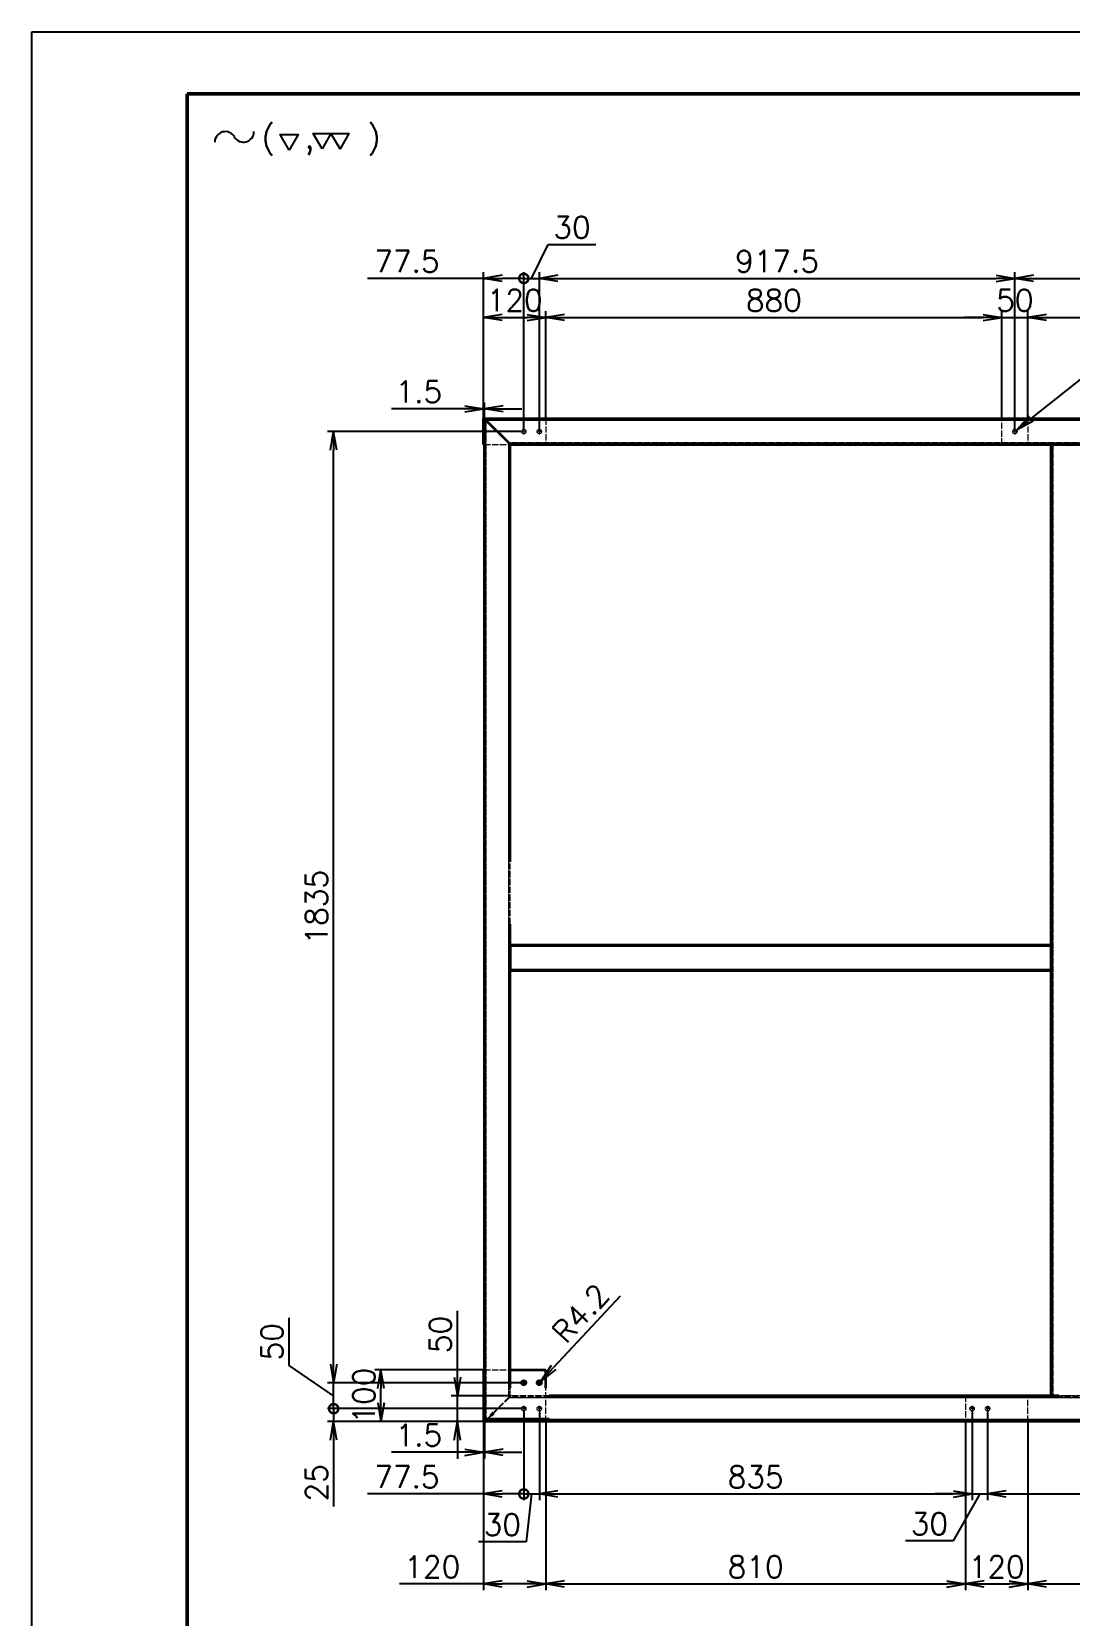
# Model space of a CAD drawing. Header units: millimetres. Extents: x -73083 to 81340, y -6859 to 6812.
# Drawn here: x 11592 to 13596, y -4867 to -1810 of the extents above; entities that cross this region are included whole.
import ezdxf

# ---------------------------------------------------------------- set-up
doc = ezdxf.new("R2010")
doc.units = ezdxf.units.MM
for name, pattern in [('AM_ISO02W050', [7.5, 6, -1.5]), ('AM_ISO08W050', [18, 12, -1.5, 3, -1.5]), ('DASHDOT', [18.5, 12, -3, 0.5, -3]), ('DASHED', [15, 12, -3])]:
    doc.linetypes.add(name, pattern=pattern)
doc.layers.add('A3', color=7, linetype='Continuous', plot=False)
for name, color, linetype, lineweight in [('AM_7', 2, 'AM_ISO08W050', 25), ('AM_HID', 1, 'AM_ISO02W050', 25), ('AM_VIS', 7, 'Continuous', 50)]:
    doc.layers.add(name, color=color, linetype=linetype, lineweight=lineweight)
doc.layers.add('title_frame', color=7, linetype='Continuous')
doc.layers.add('word_dim', color=253, linetype='Continuous')
doc.styles.get("Standard").update_dxf_attribs({"font": 'romans.shx', "bigfont": 'bigfont.shx'})
doc.dimstyles.new('STANDARD1-12', dxfattribs={"dimscale": 12, "dimtxt": 3.5, "dimasz": 3, "dimexe": 1, "dimexo": 0, "dimgap": 1, "dimtad": 3, "dimdec": 1, "dimdsep": 46, "dimtxsty": 'Standard', "dimblk1": 'OPEN', "dimblk2": 'OPEN', "dimsah": 1, "dimcen": 0, "dimclrd": 256, "dimclre": 256, "dimclrt": 3, "dimadec": 0, "dimazin": 0, "dimtfac": 1, "dimtdec": 1, "dimtmove": 0, "dimatfit": 3, "dimldrblk": 'OPEN', "dimfxl": 0, "dimtolj": 1, "dimtzin": 0, "dimarcsym": 0})

# ---------------------------------------------------------------- blocks, each defined once
blk = doc.blocks.new('shiage0')
at = {"layer": 'word_dim', "color": 3, "linetype": 'Continuous'}
for centre, start, end in [((1.69, 0), 30, 180), ((4.61, 1.69), 210, 0)]:
    blk.add_arc(centre, 1.69, start, end, dxfattribs=at)
blk = doc.blocks.new('11')
at = {"layer": 'title_frame', "color": 3, "linetype": 'Continuous'}
for points in [[(15.1, 3.38), (13.66, 5.88), (16.55, 5.88)], [(20.38, 3.57), (18.93, 6.07), (24.71, 6.07), (23.27, 3.57), (21.82, 6.07)]]:
    blk.add_lwpolyline(points, close=True, dxfattribs=at)
blk.add_blockref('shiage0', (3.13, 4.67), dxfattribs=at)
blk.add_text('(  ,   )', height=3.5, dxfattribs=at).set_placement((10.71, 3.7))
blk = doc.blocks.new('_Open')
at = {"color": 0, "lineweight": -2}
for p, q in [((-1, 0.167), (0, 0)), ((-1, -0.167), (0, 0)), ((0, 0), (-1, 0))]:
    blk.add_line(p, q, dxfattribs=at)
blk = doc.blocks.new('*D2429')
at = {"layer": 'DEFPOINTS', "color": 0, "linetype": 'Continuous', "ltscale": 2}
for p in [(12464.2, -4491.7), (12465.7, -4491.7), (12465.7, -4550.8)]:
    blk.add_point(p, dxfattribs=at)
at = {"layer": 'word_dim', "linetype": 'Continuous', "lineweight": -2, "ltscale": 2}
for p, q in [((12464.2, -4491.7), (12464.2, -4562.8)), ((12465.7, -4491.7), (12465.7, -4562.8)), ((12428.2, -4550.8), (12286.2, -4550.8)), ((12465.7, -4550.8), (12464.2, -4550.8)), ((12501.7, -4550.8), (12537.7, -4550.8))]:
    blk.add_line(p, q, dxfattribs=at)
at = {"layer": 'word_dim', "linetype": 'Continuous', "lineweight": -2, "ltscale": 2, "xscale": 36, "yscale": 36, "zscale": 36}
blk.add_blockref('_Open', (12464.2, -4550.8), dxfattribs=at)
at = {"layer": 'word_dim', "linetype": 'Continuous', "lineweight": -2, "ltscale": 2, "xscale": 36, "yscale": 36, "zscale": 36, "rotation": 180}
blk.add_blockref('_Open', (12465.7, -4550.8), dxfattribs=at)
at = {"layer": 'word_dim', "color": 3, "linetype": 'Continuous', "ltscale": 2, "insert": (12339.2, -4517.8), "char_height": 42, "attachment_point": 5}
blk.add_mtext('\\A1;1.5', dxfattribs=at)
blk = doc.blocks.new('*D2430')
at = {"layer": 'DEFPOINTS', "color": 0, "linetype": 'Continuous', "ltscale": 2}
for p in [(12584.2, -4491.7), (13394.2, -4491.7), (13394.2, -4804.9)]:
    blk.add_point(p, dxfattribs=at)
at = {"layer": 'word_dim', "linetype": 'Continuous', "lineweight": -2, "ltscale": 2}
for p, q in [((12584.2, -4491.7), (12584.2, -4816.9)), ((13394.2, -4491.7), (13394.2, -4816.9)), ((12620.2, -4804.9), (13358.2, -4804.9))]:
    blk.add_line(p, q, dxfattribs=at)
at = {"layer": 'word_dim', "linetype": 'Continuous', "lineweight": -2, "ltscale": 2, "xscale": 36, "yscale": 36, "zscale": 36, "rotation": 180}
blk.add_blockref('_Open', (12584.2, -4804.9), dxfattribs=at)
at = {"layer": 'word_dim', "linetype": 'Continuous', "lineweight": -2, "ltscale": 2, "xscale": 36, "yscale": 36, "zscale": 36}
blk.add_blockref('_Open', (13394.2, -4804.9), dxfattribs=at)
at = {"layer": 'word_dim', "color": 3, "linetype": 'Continuous', "ltscale": 2, "insert": (12989.2, -4771.9), "char_height": 42, "attachment_point": 5}
blk.add_mtext('\\A1;810', dxfattribs=at)
blk = doc.blocks.new('*D2432')
at = {"layer": 'DEFPOINTS', "color": 0, "linetype": 'Continuous', "ltscale": 2}
for p in [(12464.2, -4491.7), (12584.2, -4491.7), (12584.2, -4804.9)]:
    blk.add_point(p, dxfattribs=at)
at = {"layer": 'word_dim', "linetype": 'Continuous', "lineweight": -2, "ltscale": 2}
for p, q in [((12464.2, -4491.7), (12464.2, -4816.9)), ((12584.2, -4491.7), (12584.2, -4816.9)), ((12464.2, -4804.9), (12302.2, -4804.9)), ((12548.2, -4804.9), (12500.2, -4804.9))]:
    blk.add_line(p, q, dxfattribs=at)
at = {"layer": 'word_dim', "linetype": 'Continuous', "lineweight": -2, "ltscale": 2, "xscale": 36, "yscale": 36, "zscale": 36, "rotation": 180}
blk.add_blockref('_Open', (12464.2, -4804.9), dxfattribs=at)
at = {"layer": 'word_dim', "linetype": 'Continuous', "lineweight": -2, "ltscale": 2, "xscale": 36, "yscale": 36, "zscale": 36}
blk.add_blockref('_Open', (12584.2, -4804.9), dxfattribs=at)
at = {"layer": 'word_dim', "color": 3, "linetype": 'Continuous', "ltscale": 2, "insert": (12365.2, -4771.9), "char_height": 42, "attachment_point": 5}
blk.add_mtext('\\A1;120', dxfattribs=at)
blk = doc.blocks.new('*D2433')
at = {"layer": 'DEFPOINTS', "color": 0, "linetype": 'Continuous', "ltscale": 2}
for p in [(13394.2, -4491.7), (13514.2, -4491.7), (13514.2, -4804.9)]:
    blk.add_point(p, dxfattribs=at)
at = {"layer": 'word_dim', "linetype": 'Continuous', "lineweight": -2, "ltscale": 2}
for p, q in [((13394.2, -4491.7), (13394.2, -4816.9)), ((13514.2, -4491.7), (13514.2, -4816.9)), ((13430.2, -4804.9), (13478.2, -4804.9))]:
    blk.add_line(p, q, dxfattribs=at)
at = {"layer": 'word_dim', "linetype": 'Continuous', "lineweight": -2, "ltscale": 2, "xscale": 36, "yscale": 36, "zscale": 36, "rotation": 180}
blk.add_blockref('_Open', (13394.2, -4804.9), dxfattribs=at)
at = {"layer": 'word_dim', "linetype": 'Continuous', "lineweight": -2, "ltscale": 2, "xscale": 36, "yscale": 36, "zscale": 36}
blk.add_blockref('_Open', (13514.2, -4804.9), dxfattribs=at)
at = {"layer": 'word_dim', "color": 3, "linetype": 'Continuous', "ltscale": 2, "insert": (13454.2, -4771.9), "char_height": 42, "attachment_point": 5}
blk.add_mtext('\\A1;120', dxfattribs=at)
blk = doc.blocks.new('*D2434')
at = {"layer": 'DEFPOINTS', "color": 0, "linetype": 'Continuous', "ltscale": 2}
for p in [(13514.2, -4491.7), (15414.2, -4491.7), (15414.2, -4804.9)]:
    blk.add_point(p, dxfattribs=at)
at = {"layer": 'word_dim', "linetype": 'Continuous', "lineweight": -2, "ltscale": 2}
for p, q in [((13514.2, -4491.7), (13514.2, -4816.9)), ((15414.2, -4491.7), (15414.2, -4816.9)), ((13550.2, -4804.9), (15378.2, -4804.9))]:
    blk.add_line(p, q, dxfattribs=at)
at = {"layer": 'word_dim', "linetype": 'Continuous', "lineweight": -2, "ltscale": 2, "xscale": 36, "yscale": 36, "zscale": 36, "rotation": 180}
blk.add_blockref('_Open', (13514.2, -4804.9), dxfattribs=at)
at = {"layer": 'word_dim', "linetype": 'Continuous', "lineweight": -2, "ltscale": 2, "xscale": 36, "yscale": 36, "zscale": 36}
blk.add_blockref('_Open', (15414.2, -4804.9), dxfattribs=at)
at = {"layer": 'word_dim', "color": 3, "linetype": 'Continuous', "ltscale": 2, "insert": (14464.2, -4771.9), "char_height": 42, "attachment_point": 5}
blk.add_mtext('\\A1;1900', dxfattribs=at)
blk = doc.blocks.new('*D2438')
at = {"layer": 'DEFPOINTS', "color": 0, "linetype": 'Continuous', "ltscale": 2}
for p in [(12266.1, -4391.7), (12464.2, -4391.7), (12467.2, -4491.7)]:
    blk.add_point(p, dxfattribs=at)
at = {"layer": 'word_dim', "linetype": 'Continuous', "lineweight": -2, "ltscale": 2}
for p, q in [((12464.2, -4391.7), (12254.1, -4391.7)), ((12266.1, -4455.7), (12266.1, -4427.7)), ((12467.2, -4491.7), (12254.1, -4491.7))]:
    blk.add_line(p, q, dxfattribs=at)
at = {"layer": 'word_dim', "linetype": 'Continuous', "lineweight": -2, "ltscale": 2, "xscale": 36, "yscale": 36, "zscale": 36}
for p, rotation in [((12266.1, -4391.7), 90), ((12266.1, -4491.7), 270)]:
    blk.add_blockref('_Open', p, dxfattribs=dict(at, rotation=rotation))
at = {"layer": 'word_dim', "color": 3, "linetype": 'Continuous', "ltscale": 2, "insert": (12233.1, -4441.7), "char_height": 42, "attachment_point": 5, "rotation": 90}
blk.add_mtext('\\A1;100', dxfattribs=at)
blk = doc.blocks.new('*D2439')
at = {"layer": 'DEFPOINTS', "color": 0, "linetype": 'Continuous', "ltscale": 2}
for p in [(12413.5, -4441.7), (12517.2, -4441.7), (12467.2, -4491.7)]:
    blk.add_point(p, dxfattribs=at)
at = {"layer": 'word_dim', "linetype": 'Continuous', "lineweight": -2, "ltscale": 2}
for p, q in [((12413.5, -4405.7), (12413.5, -4277.7)), ((12517.2, -4441.7), (12401.5, -4441.7)), ((12413.5, -4491.7), (12413.5, -4441.7)), ((12467.2, -4491.7), (12401.5, -4491.7)), ((12413.5, -4527.7), (12413.5, -4563.7))]:
    blk.add_line(p, q, dxfattribs=at)
at = {"layer": 'word_dim', "linetype": 'Continuous', "lineweight": -2, "ltscale": 2, "xscale": 36, "yscale": 36, "zscale": 36}
for p, rotation in [((12413.5, -4441.7), 270), ((12413.5, -4491.7), 90)]:
    blk.add_blockref('_Open', p, dxfattribs=dict(at, rotation=rotation))
at = {"layer": 'word_dim', "color": 3, "linetype": 'Continuous', "ltscale": 2, "insert": (12380.5, -4323.7), "char_height": 42, "attachment_point": 5, "rotation": 90}
blk.add_mtext('\\A1;50', dxfattribs=at)
blk = doc.blocks.new('*D2440')
at = {"layer": 'DEFPOINTS', "color": 0, "linetype": 'Continuous', "ltscale": 2}
for p in [(12464.2, -2556.7), (12465.7, -2537.9), (12465.7, -2556.7)]:
    blk.add_point(p, dxfattribs=at)
at = {"layer": 'word_dim', "linetype": 'Continuous', "lineweight": -2, "ltscale": 2}
for p, q in [((12464.2, -2556.7), (12464.2, -2525.9)), ((12465.7, -2556.7), (12465.7, -2525.9)), ((12428.2, -2537.9), (12286.2, -2537.9)), ((12465.7, -2537.9), (12464.2, -2537.9)), ((12501.7, -2537.9), (12537.7, -2537.9))]:
    blk.add_line(p, q, dxfattribs=at)
at = {"layer": 'word_dim', "linetype": 'Continuous', "lineweight": -2, "ltscale": 2, "xscale": 36, "yscale": 36, "zscale": 36}
blk.add_blockref('_Open', (12464.2, -2537.9), dxfattribs=at)
at = {"layer": 'word_dim', "linetype": 'Continuous', "lineweight": -2, "ltscale": 2, "xscale": 36, "yscale": 36, "zscale": 36, "rotation": 180}
blk.add_blockref('_Open', (12465.7, -2537.9), dxfattribs=at)
at = {"layer": 'word_dim', "color": 3, "linetype": 'Continuous', "ltscale": 2, "insert": (12339.2, -2504.9), "char_height": 42, "attachment_point": 5}
blk.add_mtext('\\A1;1.5', dxfattribs=at)
blk = doc.blocks.new('*D2441')
at = {"layer": 'DEFPOINTS', "color": 0, "linetype": 'Continuous', "ltscale": 2}
for p in [(12584.2, -2361.6), (12464.2, -2556.7), (12584.2, -2556.7)]:
    blk.add_point(p, dxfattribs=at)
at = {"layer": 'word_dim', "linetype": 'Continuous', "lineweight": -2, "ltscale": 2}
for p, q in [((12464.2, -2556.7), (12464.2, -2349.6)), ((12584.2, -2556.7), (12584.2, -2349.6)), ((12500.2, -2361.6), (12548.2, -2361.6))]:
    blk.add_line(p, q, dxfattribs=at)
at = {"layer": 'word_dim', "linetype": 'Continuous', "lineweight": -2, "ltscale": 2, "xscale": 36, "yscale": 36, "zscale": 36, "rotation": 180}
blk.add_blockref('_Open', (12464.2, -2361.6), dxfattribs=at)
at = {"layer": 'word_dim', "linetype": 'Continuous', "lineweight": -2, "ltscale": 2, "xscale": 36, "yscale": 36, "zscale": 36}
blk.add_blockref('_Open', (12584.2, -2361.6), dxfattribs=at)
at = {"layer": 'word_dim', "color": 3, "linetype": 'Continuous', "ltscale": 2, "insert": (12524.2, -2328.6), "char_height": 42, "attachment_point": 5}
blk.add_mtext('\\A1;120', dxfattribs=at)
blk = doc.blocks.new('*D2442')
at = {"layer": 'DEFPOINTS', "color": 0, "linetype": 'Continuous', "ltscale": 2}
for p in [(13464.2, -2361.6), (12584.2, -2556.7), (13464.2, -2556.7)]:
    blk.add_point(p, dxfattribs=at)
at = {"layer": 'word_dim', "linetype": 'Continuous', "lineweight": -2, "ltscale": 2}
for p, q in [((12584.2, -2556.7), (12584.2, -2349.6)), ((13464.2, -2556.7), (13464.2, -2349.6)), ((12620.2, -2361.6), (13428.2, -2361.6))]:
    blk.add_line(p, q, dxfattribs=at)
at = {"layer": 'word_dim', "linetype": 'Continuous', "lineweight": -2, "ltscale": 2, "xscale": 36, "yscale": 36, "zscale": 36, "rotation": 180}
blk.add_blockref('_Open', (12584.2, -2361.6), dxfattribs=at)
at = {"layer": 'word_dim', "linetype": 'Continuous', "lineweight": -2, "ltscale": 2, "xscale": 36, "yscale": 36, "zscale": 36}
blk.add_blockref('_Open', (13464.2, -2361.6), dxfattribs=at)
at = {"layer": 'word_dim', "color": 3, "linetype": 'Continuous', "ltscale": 2, "insert": (13024.2, -2328.6), "char_height": 42, "attachment_point": 5}
blk.add_mtext('\\A1;880', dxfattribs=at)
blk = doc.blocks.new('*D2443')
at = {"layer": 'DEFPOINTS', "color": 0, "linetype": 'Continuous', "ltscale": 2}
for p in [(13514.2, -2361.6), (13464.2, -2549.2), (13514.2, -2556.7)]:
    blk.add_point(p, dxfattribs=at)
at = {"layer": 'word_dim', "linetype": 'Continuous', "lineweight": -2, "ltscale": 2}
for p, q in [((13464.2, -2549.2), (13464.2, -2349.6)), ((13514.2, -2556.7), (13514.2, -2349.6)), ((13428.2, -2361.6), (13392.2, -2361.6)), ((13464.2, -2361.6), (13514.2, -2361.6)), ((13550.2, -2361.6), (13586.2, -2361.6))]:
    blk.add_line(p, q, dxfattribs=at)
at = {"layer": 'word_dim', "linetype": 'Continuous', "lineweight": -2, "ltscale": 2, "xscale": 36, "yscale": 36, "zscale": 36}
blk.add_blockref('_Open', (13464.2, -2361.6), dxfattribs=at)
at = {"layer": 'word_dim', "linetype": 'Continuous', "lineweight": -2, "ltscale": 2, "xscale": 36, "yscale": 36, "zscale": 36, "rotation": 180}
blk.add_blockref('_Open', (13514.2, -2361.6), dxfattribs=at)
at = {"layer": 'word_dim', "color": 3, "linetype": 'Continuous', "ltscale": 2, "insert": (13489.2, -2328.6), "char_height": 42, "attachment_point": 5}
blk.add_mtext('\\A1;50', dxfattribs=at)
blk = doc.blocks.new('*D2444')
at = {"layer": 'DEFPOINTS', "color": 0, "linetype": 'Continuous', "ltscale": 2}
for p in [(15414.2, -2361.6), (13514.2, -2556.7), (15414.2, -2556.7)]:
    blk.add_point(p, dxfattribs=at)
at = {"layer": 'word_dim', "linetype": 'Continuous', "lineweight": -2, "ltscale": 2}
for p, q in [((13514.2, -2556.7), (13514.2, -2349.6)), ((15414.2, -2556.7), (15414.2, -2349.6)), ((13550.2, -2361.6), (15378.2, -2361.6))]:
    blk.add_line(p, q, dxfattribs=at)
at = {"layer": 'word_dim', "linetype": 'Continuous', "lineweight": -2, "ltscale": 2, "xscale": 36, "yscale": 36, "zscale": 36, "rotation": 180}
blk.add_blockref('_Open', (13514.2, -2361.6), dxfattribs=at)
at = {"layer": 'word_dim', "linetype": 'Continuous', "lineweight": -2, "ltscale": 2, "xscale": 36, "yscale": 36, "zscale": 36}
blk.add_blockref('_Open', (15414.2, -2361.6), dxfattribs=at)
at = {"layer": 'word_dim', "color": 3, "linetype": 'Continuous', "ltscale": 2, "insert": (14464.2, -2328.6), "char_height": 42, "attachment_point": 5}
blk.add_mtext('\\A1;1900', dxfattribs=at)
blk = doc.blocks.new('*D2448')
at = {"layer": 'DEFPOINTS', "color": 0, "linetype": 'Continuous', "ltscale": 2}
for p in [(12571.7, -4416.7), (12574.5, -4413.6)]:
    blk.add_point(p, dxfattribs=at)
at = {"layer": 'word_dim', "linetype": 'Continuous', "lineweight": -2, "ltscale": 2}
for p, q in [((12727.4, -4249.9), (12599.1, -4387.3)), ((12571.7, -4416.7), (12574.5, -4413.6))]:
    blk.add_line(p, q, dxfattribs=at)
at = {"layer": 'word_dim', "linetype": 'Continuous', "lineweight": -2, "ltscale": 2, "xscale": 36, "yscale": 36, "zscale": 36, "rotation": 226.9628423431356}
blk.add_blockref('_Open', (12574.5, -4413.6), dxfattribs=at)
at = {"layer": 'word_dim', "color": 3, "linetype": 'Continuous', "ltscale": 2, "insert": (12651.4, -4282.9), "char_height": 42, "attachment_point": 5, "rotation": 46.9628}
blk.add_mtext('\\A1;R4.2', dxfattribs=at)
blk = doc.blocks.new('_DotSmall')
at = {"color": 0, "linetype": 'ByBlock', "const_width": 0.5}
blk.add_lwpolyline([(-0.0625, 0, 1), (0.0625, 0, 1)], format="xyb", close=True, dxfattribs=at)
blk = doc.blocks.new('*D2450')
at = {"layer": 'DEFPOINTS', "color": 0, "linetype": 'Continuous', "ltscale": 2}
for p in [(12464.2, -4491.7), (12541.7, -4472.1), (12541.7, -4631.3)]:
    blk.add_point(p, dxfattribs=at)
at = {"layer": 'word_dim', "linetype": 'Continuous', "lineweight": -2, "ltscale": 2}
for p, q in [((12464.2, -4491.7), (12464.2, -4643.3)), ((12541.7, -4472.1), (12541.7, -4643.3)), ((12464.2, -4631.3), (12240.2, -4631.3)), ((12541.7, -4631.3), (12500.2, -4631.3))]:
    blk.add_line(p, q, dxfattribs=at)
at = {"layer": 'word_dim', "linetype": 'Continuous', "lineweight": -2, "ltscale": 2, "xscale": 36, "yscale": 36, "zscale": 36, "rotation": 180}
blk.add_blockref('_Open', (12464.2, -4631.3), dxfattribs=at)
at = {"layer": 'word_dim', "linetype": 'Continuous', "lineweight": -2, "ltscale": 2, "xscale": 36, "yscale": 36, "zscale": 36}
blk.add_blockref('_DotSmall', (12541.7, -4631.3), dxfattribs=at)
at = {"layer": 'word_dim', "color": 3, "linetype": 'Continuous', "ltscale": 2, "insert": (12316.2, -4598.3), "char_height": 42, "attachment_point": 5}
blk.add_mtext('\\A1;77.5', dxfattribs=at)
blk = doc.blocks.new('*D2451')
at = {"layer": 'DEFPOINTS', "color": 0, "linetype": 'Continuous', "ltscale": 2}
for p in [(12541.7, -4472.1), (12571.7, -4472.1), (12571.7, -4631.3)]:
    blk.add_point(p, dxfattribs=at)
at = {"layer": 'word_dim', "linetype": 'Continuous', "lineweight": -2, "ltscale": 2}
for p, q in [((12541.7, -4472.1), (12541.7, -4643.3)), ((12571.7, -4472.1), (12571.7, -4643.3)), ((12541.7, -4631.3), (12505.7, -4631.3)), ((12541.7, -4631.3), (12571.7, -4631.3)), ((12541.7, -4631.3), (12571.7, -4631.3)), ((12556.7, -4631.3), (12546.3, -4723.4)), ((12607.7, -4631.3), (12643.7, -4631.3)), ((12546.3, -4723.4), (12454.3, -4723.4))]:
    blk.add_line(p, q, dxfattribs=at)
at = {"layer": 'word_dim', "linetype": 'Continuous', "lineweight": -2, "ltscale": 2, "xscale": 36, "yscale": 36, "zscale": 36}
blk.add_blockref('_DotSmall', (12541.7, -4631.3), dxfattribs=at)
at = {"layer": 'word_dim', "linetype": 'Continuous', "lineweight": -2, "ltscale": 2, "xscale": 36, "yscale": 36, "zscale": 36, "rotation": 180}
blk.add_blockref('_Open', (12571.7, -4631.3), dxfattribs=at)
at = {"layer": 'word_dim', "color": 3, "linetype": 'Continuous', "ltscale": 2, "insert": (12500.3, -4690.4), "char_height": 42, "attachment_point": 5}
blk.add_mtext('\\A1;30', dxfattribs=at)
blk = doc.blocks.new('*D2452')
at = {"layer": 'DEFPOINTS', "color": 0, "linetype": 'Continuous', "ltscale": 2}
for p in [(12571.7, -4472.1), (13406.7, -4472.1), (13406.7, -4631.3)]:
    blk.add_point(p, dxfattribs=at)
at = {"layer": 'word_dim', "linetype": 'Continuous', "lineweight": -2, "ltscale": 2}
for p, q in [((12571.7, -4472.1), (12571.7, -4643.3)), ((13406.7, -4472.1), (13406.7, -4643.3)), ((12607.7, -4631.3), (13370.7, -4631.3))]:
    blk.add_line(p, q, dxfattribs=at)
at = {"layer": 'word_dim', "linetype": 'Continuous', "lineweight": -2, "ltscale": 2, "xscale": 36, "yscale": 36, "zscale": 36, "rotation": 180}
blk.add_blockref('_Open', (12571.7, -4631.3), dxfattribs=at)
at = {"layer": 'word_dim', "linetype": 'Continuous', "lineweight": -2, "ltscale": 2, "xscale": 36, "yscale": 36, "zscale": 36}
blk.add_blockref('_Open', (13406.7, -4631.3), dxfattribs=at)
at = {"layer": 'word_dim', "color": 3, "linetype": 'Continuous', "ltscale": 2, "insert": (12989.2, -4598.3), "char_height": 42, "attachment_point": 5}
blk.add_mtext('\\A1;835', dxfattribs=at)
blk = doc.blocks.new('*D2453')
at = {"layer": 'DEFPOINTS', "color": 0, "linetype": 'Continuous', "ltscale": 2}
for p in [(13406.7, -4472.1), (13436.7, -4472.1), (13436.7, -4631.3)]:
    blk.add_point(p, dxfattribs=at)
at = {"layer": 'word_dim', "linetype": 'Continuous', "lineweight": -2, "ltscale": 2}
for p, q in [((13406.7, -4472.1), (13406.7, -4643.3)), ((13436.7, -4472.1), (13436.7, -4643.3)), ((13370.7, -4631.3), (13334.7, -4631.3)), ((13421.7, -4631.3), (13370.4, -4721.9)), ((13406.7, -4631.3), (13436.7, -4631.3)), ((13406.7, -4631.3), (13436.7, -4631.3)), ((13472.7, -4631.3), (13508.7, -4631.3)), ((13370.4, -4721.9), (13278.4, -4721.9))]:
    blk.add_line(p, q, dxfattribs=at)
at = {"layer": 'word_dim', "linetype": 'Continuous', "lineweight": -2, "ltscale": 2, "xscale": 36, "yscale": 36, "zscale": 36}
blk.add_blockref('_Open', (13406.7, -4631.3), dxfattribs=at)
at = {"layer": 'word_dim', "linetype": 'Continuous', "lineweight": -2, "ltscale": 2, "xscale": 36, "yscale": 36, "zscale": 36, "rotation": 180}
blk.add_blockref('_Open', (13436.7, -4631.3), dxfattribs=at)
at = {"layer": 'word_dim', "color": 3, "linetype": 'Continuous', "ltscale": 2, "insert": (13324.4, -4688.9), "char_height": 42, "attachment_point": 5}
blk.add_mtext('\\A1;30', dxfattribs=at)
blk = doc.blocks.new('*D2454')
at = {"layer": 'DEFPOINTS', "color": 0, "linetype": 'Continuous', "ltscale": 2}
for p in [(13436.7, -4472.1), (15491.7, -4472.1), (15491.7, -4631.3)]:
    blk.add_point(p, dxfattribs=at)
at = {"layer": 'word_dim', "linetype": 'Continuous', "lineweight": -2, "ltscale": 2}
for p, q in [((13436.7, -4472.1), (13436.7, -4643.3)), ((15491.7, -4472.1), (15491.7, -4643.3)), ((13472.7, -4631.3), (15455.7, -4631.3))]:
    blk.add_line(p, q, dxfattribs=at)
at = {"layer": 'word_dim', "linetype": 'Continuous', "lineweight": -2, "ltscale": 2, "xscale": 36, "yscale": 36, "zscale": 36, "rotation": 180}
blk.add_blockref('_Open', (13436.7, -4631.3), dxfattribs=at)
at = {"layer": 'word_dim', "linetype": 'Continuous', "lineweight": -2, "ltscale": 2, "xscale": 36, "yscale": 36, "zscale": 36}
blk.add_blockref('_Open', (15491.7, -4631.3), dxfattribs=at)
at = {"layer": 'word_dim', "color": 3, "linetype": 'Continuous', "ltscale": 2, "insert": (14464.2, -4598.3), "char_height": 42, "attachment_point": 5}
blk.add_mtext('\\A1;2055', dxfattribs=at)
blk = doc.blocks.new('*D2458')
at = {"layer": 'DEFPOINTS', "color": 0, "linetype": 'Continuous', "ltscale": 2}
for p in [(12174.8, -4466.7), (12467.2, -4491.7), (12536.2, -4466.7)]:
    blk.add_point(p, dxfattribs=at)
at = {"layer": 'word_dim', "linetype": 'Continuous', "lineweight": -2, "ltscale": 2}
for p, q in [((12174.8, -4466.7), (12174.8, -4394.7)), ((12536.2, -4466.7), (12162.8, -4466.7)), ((12467.2, -4491.7), (12162.8, -4491.7)), ((12174.8, -4466.7), (12174.8, -4491.7)), ((12174.8, -4527.7), (12174.8, -4655.7))]:
    blk.add_line(p, q, dxfattribs=at)
at = {"layer": 'word_dim', "linetype": 'Continuous', "lineweight": -2, "ltscale": 2, "xscale": 36, "yscale": 36, "zscale": 36}
for name, p, rotation in [('_DotSmall', (12174.8, -4466.7), 270), ('_Open', (12174.8, -4491.7), 90)]:
    blk.add_blockref(name, p, dxfattribs=dict(at, rotation=rotation))
at = {"layer": 'word_dim', "color": 3, "linetype": 'Continuous', "ltscale": 2, "insert": (12141.8, -4609.7), "char_height": 42, "attachment_point": 5, "rotation": 90}
blk.add_mtext('\\A1;25', dxfattribs=at)
blk = doc.blocks.new('*D2459')
at = {"layer": 'DEFPOINTS', "color": 0, "linetype": 'Continuous', "ltscale": 2}
for p in [(12174.8, -4416.7), (12536.2, -4416.7), (12536.2, -4466.7)]:
    blk.add_point(p, dxfattribs=at)
at = {"layer": 'word_dim', "linetype": 'Continuous', "lineweight": -2, "ltscale": 2}
for p, q in [((12089, -4383.7), (12089, -4291.7)), ((12174.8, -4380.7), (12174.8, -4344.7)), ((12174.8, -4441.7), (12089, -4383.7)), ((12536.2, -4416.7), (12162.8, -4416.7)), ((12174.8, -4466.7), (12174.8, -4416.7)), ((12174.8, -4466.7), (12174.8, -4416.7)), ((12536.2, -4466.7), (12162.8, -4466.7)), ((12174.8, -4466.7), (12174.8, -4502.7))]:
    blk.add_line(p, q, dxfattribs=at)
at = {"layer": 'word_dim', "linetype": 'Continuous', "lineweight": -2, "ltscale": 2, "xscale": 36, "yscale": 36, "zscale": 36}
for name, p, rotation in [('_Open', (12174.8, -4416.7), 270), ('_DotSmall', (12174.8, -4466.7), 90)]:
    blk.add_blockref(name, p, dxfattribs=dict(at, rotation=rotation))
at = {"layer": 'word_dim', "color": 3, "linetype": 'Continuous', "ltscale": 2, "insert": (12056, -4337.7), "char_height": 42, "attachment_point": 5, "rotation": 90}
blk.add_mtext('\\A1;50', dxfattribs=at)
blk = doc.blocks.new('*D2460')
at = {"layer": 'DEFPOINTS', "color": 0, "linetype": 'Continuous', "ltscale": 2}
for p in [(12174.8, -2581.7), (12536.2, -2581.7), (12536.2, -4416.7)]:
    blk.add_point(p, dxfattribs=at)
at = {"layer": 'word_dim', "linetype": 'Continuous', "lineweight": -2, "ltscale": 2}
for p, q in [((12536.2, -2581.7), (12162.8, -2581.7)), ((12174.8, -4380.7), (12174.8, -2617.7)), ((12536.2, -4416.7), (12162.8, -4416.7))]:
    blk.add_line(p, q, dxfattribs=at)
at = {"layer": 'word_dim', "linetype": 'Continuous', "lineweight": -2, "ltscale": 2, "xscale": 36, "yscale": 36, "zscale": 36}
for p, rotation in [((12174.8, -2581.7), 90), ((12174.8, -4416.7), 270)]:
    blk.add_blockref('_Open', p, dxfattribs=dict(at, rotation=rotation))
at = {"layer": 'word_dim', "color": 3, "linetype": 'Continuous', "ltscale": 2, "insert": (12141.8, -3499.2), "char_height": 42, "attachment_point": 5, "rotation": 90}
blk.add_mtext('\\A1;1835', dxfattribs=at)
blk = doc.blocks.new('*D2461')
at = {"layer": 'DEFPOINTS', "color": 0, "linetype": 'Continuous', "ltscale": 2}
for p in [(12541.7, -2286.2), (12464.2, -2556.7), (12541.7, -2576.2)]:
    blk.add_point(p, dxfattribs=at)
at = {"layer": 'word_dim', "linetype": 'Continuous', "lineweight": -2, "ltscale": 2}
for p, q in [((12464.2, -2286.2), (12240.2, -2286.2)), ((12464.2, -2556.7), (12464.2, -2274.2)), ((12541.7, -2286.2), (12500.2, -2286.2)), ((12541.7, -2576.2), (12541.7, -2274.2))]:
    blk.add_line(p, q, dxfattribs=at)
at = {"layer": 'word_dim', "linetype": 'Continuous', "lineweight": -2, "ltscale": 2, "xscale": 36, "yscale": 36, "zscale": 36, "rotation": 180}
blk.add_blockref('_Open', (12464.2, -2286.2), dxfattribs=at)
at = {"layer": 'word_dim', "linetype": 'Continuous', "lineweight": -2, "ltscale": 2, "xscale": 36, "yscale": 36, "zscale": 36}
blk.add_blockref('_DotSmall', (12541.7, -2286.2), dxfattribs=at)
at = {"layer": 'word_dim', "color": 3, "linetype": 'Continuous', "ltscale": 2, "insert": (12316.2, -2253.2), "char_height": 42, "attachment_point": 5}
blk.add_mtext('\\A1;77.5', dxfattribs=at)
blk = doc.blocks.new('*D2462')
at = {"layer": 'DEFPOINTS', "color": 0, "linetype": 'Continuous', "ltscale": 2}
for p in [(12571.7, -2286.2), (12541.7, -2576.2), (12571.7, -2576.2)]:
    blk.add_point(p, dxfattribs=at)
at = {"layer": 'word_dim', "linetype": 'Continuous', "lineweight": -2, "ltscale": 2}
for p, q in [((12556.7, -2286.2), (12588.6, -2220.8)), ((12588.6, -2220.8), (12680.6, -2220.8)), ((12541.7, -2286.2), (12505.7, -2286.2)), ((12541.7, -2576.2), (12541.7, -2274.2)), ((12541.7, -2286.2), (12571.7, -2286.2)), ((12541.7, -2286.2), (12571.7, -2286.2)), ((12571.7, -2576.2), (12571.7, -2274.2)), ((12607.7, -2286.2), (12643.7, -2286.2))]:
    blk.add_line(p, q, dxfattribs=at)
at = {"layer": 'word_dim', "linetype": 'Continuous', "lineweight": -2, "ltscale": 2, "xscale": 36, "yscale": 36, "zscale": 36}
blk.add_blockref('_DotSmall', (12541.7, -2286.2), dxfattribs=at)
at = {"layer": 'word_dim', "linetype": 'Continuous', "lineweight": -2, "ltscale": 2, "xscale": 36, "yscale": 36, "zscale": 36, "rotation": 180}
blk.add_blockref('_Open', (12571.7, -2286.2), dxfattribs=at)
at = {"layer": 'word_dim', "color": 3, "linetype": 'Continuous', "ltscale": 2, "insert": (12634.6, -2187.8), "char_height": 42, "attachment_point": 5}
blk.add_mtext('\\A1;30', dxfattribs=at)
blk = doc.blocks.new('*D2463')
at = {"layer": 'DEFPOINTS', "color": 0, "linetype": 'Continuous', "ltscale": 2}
for p in [(13489.2, -2286.2), (12571.7, -2576.2), (13489.2, -2576.2)]:
    blk.add_point(p, dxfattribs=at)
at = {"layer": 'word_dim', "linetype": 'Continuous', "lineweight": -2, "ltscale": 2}
for p, q in [((12571.7, -2576.2), (12571.7, -2274.2)), ((12607.7, -2286.2), (13453.2, -2286.2)), ((13489.2, -2576.2), (13489.2, -2274.2))]:
    blk.add_line(p, q, dxfattribs=at)
at = {"layer": 'word_dim', "linetype": 'Continuous', "lineweight": -2, "ltscale": 2, "xscale": 36, "yscale": 36, "zscale": 36, "rotation": 180}
blk.add_blockref('_Open', (12571.7, -2286.2), dxfattribs=at)
at = {"layer": 'word_dim', "linetype": 'Continuous', "lineweight": -2, "ltscale": 2, "xscale": 36, "yscale": 36, "zscale": 36}
blk.add_blockref('_Open', (13489.2, -2286.2), dxfattribs=at)
at = {"layer": 'word_dim', "color": 3, "linetype": 'Continuous', "ltscale": 2, "insert": (13030.4, -2253.2), "char_height": 42, "attachment_point": 5}
blk.add_mtext('\\A1;917.5', dxfattribs=at)
blk = doc.blocks.new('*D2464')
at = {"layer": 'DEFPOINTS', "color": 0, "linetype": 'Continuous', "ltscale": 2}
for p in [(15439.2, -2286.2), (13489.2, -2576.2), (15439.2, -2576.2)]:
    blk.add_point(p, dxfattribs=at)
at = {"layer": 'word_dim', "linetype": 'Continuous', "lineweight": -2, "ltscale": 2}
for p, q in [((13489.2, -2576.2), (13489.2, -2274.2)), ((13525.2, -2286.2), (15403.2, -2286.2)), ((15439.2, -2576.2), (15439.2, -2274.2))]:
    blk.add_line(p, q, dxfattribs=at)
at = {"layer": 'word_dim', "linetype": 'Continuous', "lineweight": -2, "ltscale": 2, "xscale": 36, "yscale": 36, "zscale": 36, "rotation": 180}
blk.add_blockref('_Open', (13489.2, -2286.2), dxfattribs=at)
at = {"layer": 'word_dim', "linetype": 'Continuous', "lineweight": -2, "ltscale": 2, "xscale": 36, "yscale": 36, "zscale": 36}
blk.add_blockref('_Open', (15439.2, -2286.2), dxfattribs=at)
at = {"layer": 'word_dim', "color": 3, "linetype": 'Continuous', "ltscale": 2, "insert": (14464.2, -2253.2), "char_height": 42, "attachment_point": 5}
blk.add_mtext('\\A1;1950', dxfattribs=at)

msp = doc.modelspace()

# ---------------------------------------------------------------- linework, layer by layer
at = {"layer": 'A3', "linetype": 'Continuous'}
msp.add_lwpolyline([(11592.19613, -1810.23226), (18720.19613, -1810.23226), (18720.19613, -6850.23226), (11592.19613, -6850.23226)], close=True, dxfattribs=at)
at = {"layer": 'AM_7', "linetype": 'DASHDOT', "lineweight": 13, "ltscale": 0.272223}
for p, q in [((12547.10556, -2581.68848), (12536.21664, -2581.68848)), ((12577.10556, -2581.68848), (12566.21664, -2581.68848)), ((12571.66098, -2576.2439), (12571.66098, -2587.13281)), ((12547.10214, -4416.70434), (12536.21322, -4416.70434)), ((12577.10214, -4416.70386), (12566.21322, -4416.70386))]:
    msp.add_line(p, q, dxfattribs=at)
at = {"layer": 'AM_7', "linetype": 'DASHDOT', "lineweight": 13, "ltscale": 0.272217}
for p, q in [((12541.66098, -2576.24414), (12541.66098, -2587.13281)), ((13489.19296, -2576.24194), (13489.19296, -2587.13061)), ((13406.69369, -4461.24097), (13406.69369, -4472.12964)), ((13436.69369, -4461.24097), (13436.69369, -4472.12964)), ((12547.10214, -4466.70434), (12536.21347, -4466.70434)), ((12577.10214, -4466.70386), (12566.21347, -4466.70386))]:
    msp.add_line(p, q, dxfattribs=at)
at = {"layer": 'AM_7', "linetype": 'DASHDOT', "lineweight": 13, "ltscale": 0.27222}
for p, q in [((13494.6373, -2581.68628), (13483.7485, -2581.68628)), ((13412.13815, -4466.6853), (13401.24936, -4466.6853)), ((13442.13815, -4466.6853), (13431.24936, -4466.6853))]:
    msp.add_line(p, q, dxfattribs=at)
at = {"layer": 'AM_7', "linetype": 'DASHDOT', "lineweight": 13, "ltscale": 0.272229}
for p, q in [((12541.6578, -4411.25952), (12541.6578, -4422.14868)), ((12571.6578, -4411.25952), (12571.6578, -4422.14868)), ((12541.6578, -4461.25952), (12541.6578, -4472.14868)), ((12571.6578, -4461.25952), (12571.6578, -4472.14868))]:
    msp.add_line(p, q, dxfattribs=at)
at = {"layer": 'AM_HID', "linetype": 'DASHED', "lineweight": 13}
for p, q in [((12468.69296, -2559.68945), (16459.69296, -2559.67847)), ((12468.69833, -4488.6897), (12468.69296, -2559.6897)), ((16459.6932, -2559.67871), (12468.6932, -2559.6897)), ((12468.6932, -2559.68994), (12468.69858, -4488.69018)), ((12584.16098, -2556.68848), (12584.16122, -2606.68848)), ((13464.19296, -2606.68628), (13464.19284, -2556.68628)), ((13514.19284, -2556.68628), (13514.19296, -2606.68628)), ((12465.69345, -2606.68848), (12515.69296, -2606.68848)), ((12512.69296, -2603.68945), (16415.6932, -2603.67847)), ((12512.69833, -4444.6897), (12512.69296, -2603.68945)), ((16415.6932, -2603.67895), (12512.6932, -2603.6897)), ((12512.69345, -2603.68994), (12512.69858, -4444.6897)), ((13562.19882, -4441.68823), (13562.19369, -2606.68799)), ((13562.19381, -2606.68799), (13562.19894, -4441.68823)), ((12512.69589, -3531.71167), (12512.69565, -3411.71167)), ((12515.69589, -3531.71167), (12515.69565, -3411.71167)), ((12515.69589, -3574.6814), (13559.19308, -3574.67847)), ((13559.19333, -3574.67847), (12515.69613, -3574.6814)), ((12515.69589, -3618.6814), (13559.19577, -3618.67847)), ((12515.69613, -3618.6814), (13559.19589, -3618.67847)), ((12465.69833, -4391.69751), (12515.69833, -4391.69751)), ((12584.15805, -4491.69751), (12584.1578, -4426.68823)), ((12483.04941, -4474.33911), (12512.69858, -4444.6897)), ((12483.66757, -4475.19507), (12513.15829, -4445.70434)), ((16418.1578, -4445.69311), (12513.1578, -4445.70434)), ((16418.1578, -4445.69311), (12513.1578, -4445.70434)), ((16418.15805, -4445.69311), (12513.15805, -4445.70434)), ((12590.69858, -4445.70386), (12513.15829, -4445.70434)), ((16417.15805, -4444.69311), (12514.15805, -4444.70434)), ((12590.69858, -4441.70386), (12517.15805, -4441.70434)), ((13394.19369, -4441.7019), (13394.19381, -4491.6853)), ((13514.19381, -4491.6853), (13514.19369, -4441.70141)), ((13606.19894, -4441.68774), (13574.19894, -4441.68774)), ((13694.19894, -4441.70093), (13574.19894, -4441.70141)), ((13694.19894, -4445.70093), (13574.19894, -4445.70141)), ((16461.15829, -4488.69311), (12470.15829, -4488.70434)), ((16460.15805, -4487.69311), (12471.1578, -4487.70434)), ((16460.15805, -4487.69311), (12471.1578, -4487.70434)), ((16460.15829, -4487.69311), (12471.15829, -4487.70434)), ((13514.19381, -4491.6853), (13394.19381, -4491.6853))]:
    msp.add_line(p, q, dxfattribs=at)
at = {"layer": 'AM_HID', "linetype": 'DASHED', "lineweight": 13, "ltscale": 0.450037}
msp.add_line((12512.69858, -4444.6897), (12512.69858, -4426.68823), dxfattribs=at)
at = {"layer": 'AM_HID', "linetype": 'DASHED', "lineweight": 13, "ltscale": 0.375037}
msp.add_line((12515.69858, -4441.6897), (12515.69858, -4426.68823), dxfattribs=at)
at = {"layer": 'AM_HID', "linetype": 'DASHED', "lineweight": 13, "ltscale": 0.106066}
msp.add_line((12515.69858, -4441.6897), (12512.69858, -4444.6897), dxfattribs=at)
at = {"layer": 'AM_HID', "linetype": 'DASHED', "lineweight": 13, "ltscale": 0.141417}
msp.add_line((12513.15829, -4445.70434), (12517.15805, -4441.70434), dxfattribs=at)
at = {"layer": 'AM_HID', "linetype": 'DASHED', "lineweight": 13, "ltscale": 0.270435}
msp.add_line((12470.70028, -4486.68823), (12478.34945, -4479.03931), dxfattribs=at)
at = {"layer": 'AM_HID', "linetype": 'DASHED', "lineweight": 13, "ltscale": 0.248579}
msp.add_line((12472.17416, -4486.68823), (12479.20517, -4479.65747), dxfattribs=at)
at = {"layer": 'AM_HID', "linetype": 'DASHED', "lineweight": 13}
for centre in [(12541.66098, -2581.68848), (12571.66098, -2581.68848), (13489.19296, -2581.68628), (12541.6578, -4466.70434), (12571.6578, -4466.70386), (13406.69369, -4466.6853), (13436.69369, -4466.6853)]:
    msp.add_circle(centre, 4.188, dxfattribs=at)
at = {"layer": 'AM_VIS', "linetype": 'Continuous'}
for q in [(11892.19613, -6730.23226), (18600.19613, -1930.23226)]:
    msp.add_line((11892.19613, -1930.23226), q, dxfattribs=at)
at = {"layer": 'AM_VIS', "lineweight": 35, "ltscale": 0.0383}
msp.add_line((12465.69296, -2556.68848), (12464.16098, -2556.68848), dxfattribs=at)
at = {"layer": 'AM_VIS', "lineweight": 35}
for p, q in [((12464.16122, -2606.68848), (12464.16098, -2556.68848)), ((12465.6932, -2556.6897), (16462.6932, -2556.67871)), ((12465.69858, -4491.69018), (12465.6932, -2556.68994)), ((12468.6932, -2559.68994), (12512.69345, -2603.68994)), ((12468.6932, -2559.68994), (12512.69345, -2603.6897)), ((12515.69345, -2606.6897), (14432.56173, -2606.68433)), ((12515.69565, -3411.71167), (12515.69345, -2606.68994)), ((13559.19894, -4441.68823), (13559.19381, -2606.68799)), ((13606.19381, -2606.68799), (13562.19381, -2606.68799)), ((12515.69858, -4426.68823), (12515.69589, -3531.71167)), ((12515.69613, -3571.6814), (13559.19308, -3571.67847)), ((12515.69613, -3574.6814), (12515.69613, -3618.6814)), ((13559.19589, -3618.67847), (13559.19333, -3574.67847)), ((12515.69613, -3621.6814), (13559.19613, -3621.67847)), ((12464.15756, -4391.69751), (12464.15805, -4491.69751)), ((12515.69833, -4391.69751), (12584.15756, -4391.69751)), ((12584.1578, -4426.68823), (12584.15756, -4391.69751)), ((13574.19894, -4441.70141), (12590.69858, -4441.70386)), ((13394.19369, -4441.6853), (13514.19369, -4441.6853)), ((16464.15829, -4491.69311), (12467.15829, -4491.70434)), ((12590.69882, -4486.68823), (12470.69882, -4486.68823))]:
    msp.add_line(p, q, dxfattribs=at)
at = {"layer": 'AM_VIS', "lineweight": 35, "ltscale": 0.10607}
msp.add_line((12468.6932, -2559.68994), (12465.6932, -2556.6897), dxfattribs=at)
at = {"layer": 'AM_VIS', "lineweight": 35, "ltscale": 0.106066}
for p, q in [((12465.6932, -2556.68994), (12468.6932, -2559.68994)), ((12515.69345, -2606.6897), (12512.69345, -2603.6897)), ((12512.69345, -2603.68994), (12515.69345, -2606.68994)), ((12468.69858, -4488.69018), (12465.69858, -4491.69018))]:
    msp.add_line(p, q, dxfattribs=at)
at = {"layer": 'AM_VIS', "lineweight": 13}
for p, q in [((12468.6932, -2559.68994), (16459.6932, -2559.67871)), ((12468.69858, -4488.69018), (12468.6932, -2559.68994)), ((12512.69345, -2603.6897), (16415.6932, -2603.67895)), ((12512.69565, -3411.71167), (12512.69345, -2603.68994)), ((13562.19894, -4441.68823), (13562.19381, -2606.68799)), ((12512.69858, -4426.68823), (12512.69589, -3531.71167)), ((12515.69613, -3574.6814), (13559.19333, -3574.67847)), ((12515.69613, -3618.6814), (13559.19589, -3618.67847)), ((13574.19894, -4445.70141), (12590.69858, -4445.70386)), ((16460.15829, -4487.69311), (12471.15829, -4487.70434))]:
    msp.add_line(p, q, dxfattribs=at)
at = {"layer": 'AM_VIS', "lineweight": 35, "ltscale": 0.038306}
msp.add_line((12464.16122, -2606.68848), (12465.69345, -2606.68848), dxfattribs=at)
at = {"layer": 'AM_VIS', "lineweight": 35, "ltscale": 0.075}
for p, q in [((13562.19381, -2606.68799), (13559.19381, -2606.68799)), ((12515.69613, -3574.6814), (12515.69613, -3571.6814)), ((13559.19333, -3574.67847), (13559.19308, -3571.67847)), ((12515.69613, -3621.6814), (12515.69613, -3618.6814)), ((13559.19589, -3618.67847), (13559.19613, -3621.67847)), ((13562.19894, -4441.68823), (13559.19894, -4441.68823)), ((12467.15805, -4491.69751), (12464.15805, -4491.69751))]:
    msp.add_line(p, q, dxfattribs=at)
at = {"layer": 'AM_VIS', "lineweight": 35, "ltscale": 0.038519}
msp.add_line((12464.15756, -4391.69751), (12465.69833, -4391.69751), dxfattribs=at)
at = {"layer": 'AM_VIS', "lineweight": 35, "ltscale": 0.000415039}
msp.add_line((13394.19369, -4441.6853), (13394.19369, -4441.7019), dxfattribs=at)
at = {"layer": 'AM_VIS', "lineweight": 35, "ltscale": 0.000402832}
msp.add_line((13514.19369, -4441.70141), (13514.19369, -4441.6853), dxfattribs=at)
at = {"layer": 'AM_VIS', "lineweight": 35, "ltscale": 0.3}
msp.add_line((13574.19894, -4441.68774), (13562.19894, -4441.68823), dxfattribs=at)
at = {"layer": 'AM_VIS', "lineweight": 35, "ltscale": 0.141421}
msp.add_line((12467.15829, -4491.70434), (12471.15829, -4487.70434), dxfattribs=at)
at = {"layer": 'AM_VIS', "lineweight": 35, "ltscale": 0.070775}
msp.add_line((12468.69858, -4488.69018), (12470.70028, -4486.68823), dxfattribs=at)
at = {"layer": 'AM_VIS', "lineweight": 35, "ltscale": 0.035921}
msp.add_line((12471.15829, -4487.70434), (12472.17416, -4486.68823), dxfattribs=at)
at = {"layer": 'AM_VIS', "lineweight": 35, "ltscale": 0.166173}
msp.add_line((12478.34945, -4479.03931), (12483.04941, -4474.33911), dxfattribs=at)
at = {"layer": 'AM_VIS', "lineweight": 35, "ltscale": 0.15777}
msp.add_line((12479.20517, -4479.65747), (12483.66757, -4475.19507), dxfattribs=at)
at = {"layer": 'AM_VIS', "lineweight": 35}
for centre in [(12541.6578, -4416.70434), (12571.6578, -4416.70386)]:
    msp.add_circle(centre, 4.188, dxfattribs=at)

# ---------------------------------------------------------------- block references
at = {"layer": 'word_dim', "color": 3, "linetype": 'Continuous', "ltscale": 5, "xscale": 12, "yscale": 12, "zscale": 12}
msp.add_blockref('11', (11907.85149, -2079.34548), dxfattribs=at)

# ---------------------------------------------------------------- dimensions: what is measured, and where the dimension line sits
at = {"layer": 'word_dim', "linetype": 'Continuous', "ltscale": 2}
for base, p1, p2, override, picture, middle in [((12571.66098, -2286.17249), (12541.66098, -2576.24414), (12571.66098, -2576.2439), {"dimblk1": 'DotSmall', "dimtmove": 1}, '*D2462', (12600.59583, -2220.78912)), ((12541.66098, -2286.17249), (12464.16098, -2556.68789), (12541.66098, -2576.24414), {"dimblk2": 'DotSmall'}, '*D2461', (12316.16098, -2286.17249)), ((12541.6578, -4631.2877), (12464.15805, -4491.70434), (12541.6578, -4472.14868), {"dimblk1": 'Open', "dimblk2": 'DotSmall'}, '*D2450', (12316.15805, -4631.2877)), ((12571.6578, -4631.2877), (12541.6578, -4472.14868), (12571.6578, -4472.14868), {"dimblk1": 'DotSmall', "dimtmove": 1}, '*D2451', (12534.31877, -4723.4135)), ((13436.69369, -4631.2877), (13406.69369, -4472.14868), (13436.69369, -4472.14868), {"dimtmove": 1}, '*D2453', (13358.38055, -4721.89475))]:
    dim = msp.add_linear_dim(base=base, p1=p1, p2=p2, dimstyle='STANDARD1-12', override=override, dxfattribs=at)
    dim.commit()
    dim.dimension.update_dxf_attribs({"geometry": picture, "text_midpoint": middle, "dimtype": 160})
for base, p1, p2, picture, middle in [((13489.19296, -2286.17249), (12571.66098, -2576.2439), (13489.19296, -2576.24194), '*D2463', (13030.42697, -2253.17249)), ((15439.17672, -2286.17249), (13489.19296, -2576.24194), (15439.17672, -2576.23657), '*D2464', (14464.18484, -2253.17249)), ((13464.19284, -2361.63998), (12584.16098, -2556.6873), (13464.19284, -2556.68516), '*D2442', (13024.17691, -2328.63998)), ((15414.17672, -2361.63998), (13514.19284, -2556.68628), (15414.17672, -2556.68164), '*D2444', (14464.18478, -2328.63998)), ((13406.69369, -4631.2877), (12571.6578, -4472.14868), (13406.69369, -4472.14868), '*D2452', (12989.17575, -4598.2877)), ((13394.19381, -4804.91988), (12584.15805, -4491.69751), (13394.19381, -4491.68792), '*D2430', (12989.17593, -4771.91988)), ((15491.69467, -4631.2877), (13436.69369, -4472.14868), (15491.69467, -4472.14868), '*D2454', (14464.19418, -4598.2877)), ((15414.19467, -4804.91988), (13514.19381, -4491.7014), (15414.19467, -4491.6814), '*D2434', (14464.19424, -4771.91988))]:
    dim = msp.add_linear_dim(base=base, p1=p1, p2=p2, dimstyle='STANDARD1-12', dxfattribs=at)
    dim.commit()
    dim.dimension.update_dxf_attribs({"geometry": picture, "text_midpoint": middle})
for base, p1, p2, picture, middle in [((12584.16098, -2361.63998), (12464.16098, -2556.68789), (12584.16098, -2556.6873), '*D2441', (12524.16098, -2361.63998)), ((13514.19284, -2361.63998), (13464.19284, -2549.16995), (13514.19284, -2556.68681), '*D2443', (13489.19284, -2361.63998)), ((12465.6932, -2537.9337), (12464.16098, -2556.68848), (12465.6932, -2556.68994), '*D2440', (12339.16098, -2537.9337)), ((12465.65805, -4550.80523), (12464.15805, -4491.69751), (12465.65805, -4491.69751), '*D2429', (12339.15805, -4550.80523)), ((12584.15805, -4804.91988), (12464.15805, -4491.69751), (12584.15805, -4491.70402), '*D2432', (12365.15805, -4804.91988)), ((13514.19381, -4804.91988), (13394.19381, -4491.70174), (13514.19381, -4491.6853), '*D2433', (13454.19381, -4804.91988))]:
    dim = msp.add_linear_dim(base=base, p1=p1, p2=p2, dimstyle='STANDARD1-12', dxfattribs=at)
    dim.commit()
    dim.dimension.update_dxf_attribs({"geometry": picture, "text_midpoint": middle, "dimtype": 160})
dim = msp.add_linear_dim(base=(12174.77225, -2581.68848), p1=(12536.21322, -4416.70434), p2=(12536.21322, -2581.68848), angle=90, dimstyle='STANDARD1-12', dxfattribs=at)
dim.commit()
dim.dimension.update_dxf_attribs({"geometry": '*D2460', "text_midpoint": (12141.77225, -3499.19641)})
dim = msp.add_radius_dim(center=(12571.6578, -4416.70386), mpoint=(12574.516, -4413.6428), dimstyle='STANDARD1-12', dxfattribs=at)
dim.commit()
dim.dimension.update_dxf_attribs({"geometry": '*D2448', "text_midpoint": (12651.40186, -4282.94634)})
for base, p2, picture, middle in [((12413.45339, -4441.70434), (12517.15805, -4441.70434), '*D2439', (12413.45339, -4323.70434)), ((12266.06702, -4391.69751), (12464.15756, -4391.69751), '*D2438', (12266.06702, -4441.70093))]:
    dim = msp.add_linear_dim(base=base, p1=(12467.15829, -4491.70434), p2=p2, angle=90, dimstyle='STANDARD1-12', dxfattribs=at)
    dim.commit()
    dim.dimension.update_dxf_attribs({"geometry": picture, "text_midpoint": middle, "dimtype": 160})
for base, p1, p2, override, picture, middle in [((12174.77225, -4416.70434), (12536.21347, -4466.70434), (12536.21322, -4416.70434), {"dimblk1": 'DotSmall', "dimtmove": 1}, '*D2459', (12089.02098, -4371.65079)), ((12174.77225, -4466.70434), (12467.15829, -4491.70434), (12536.21347, -4466.70434), {"dimblk1": 'Open', "dimblk2": 'DotSmall'}, '*D2458', (12174.77225, -4609.70434))]:
    dim = msp.add_linear_dim(base=base, p1=p1, p2=p2, angle=90, dimstyle='STANDARD1-12', override=override, dxfattribs=at)
    dim.commit()
    dim.dimension.update_dxf_attribs({"geometry": picture, "text_midpoint": middle, "dimtype": 160})

# ---------------------------------------------------------------- leaders
at = {"layer": 'word_dim', "linetype": 'Continuous', "ltscale": 2, "annotation_type": 0, "has_hookline": 1, "hookline_direction": 0, "text_width": 572.4}
msp.add_leader([(13492.47488, -2579.08468), (13671.08498, -2437.4996), (13707.08498, -2437.4996)], dimstyle='STANDARD1-12', dxfattribs=at)

doc.saveas('drawing.dxf')
